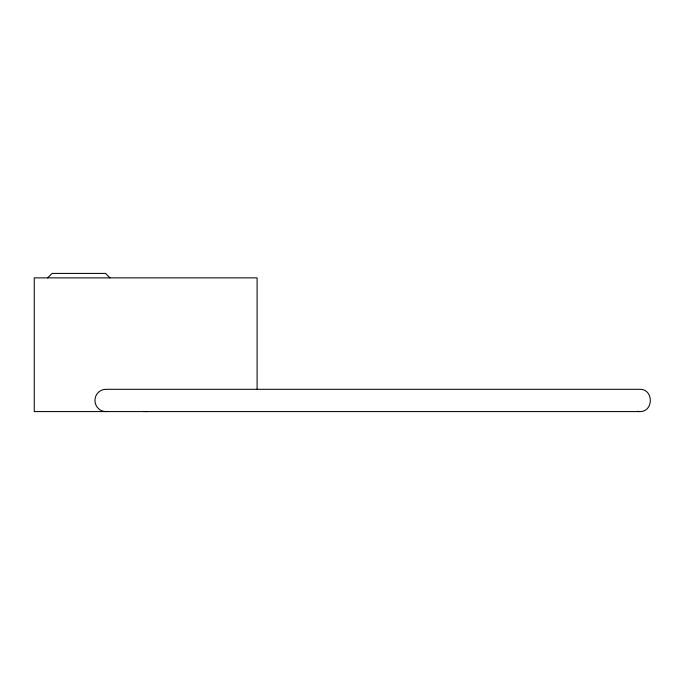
<?xml version="1.0" encoding="UTF-8"?>
<svg xmlns="http://www.w3.org/2000/svg" width="685" height="685" viewBox="0 0 685 685"><rect width="100%" height="100%" fill="white"/><g stroke="black" fill="none" stroke-linecap="round" stroke-linejoin="round"><path stroke-width="1.03" d="M47.625 277.87L52.077 273.418L105.558 273.418L110.02 277.87M257.098 389.123L257.098 277.87L34.25 277.87L34.25 411.582L639.405 411.582C653.944 412.233 653.944 388.652 639.405 389.303L105.969 389.303A11.14 11.028 90 0 0 94.975 401.41A11.14 11.028 90 0 0 107.879 411.411M637.452 411.334L639.405 411.582M147.609 411.411A11.14 11.123 -90 0 1 143.747 411.411"/></g></svg>
